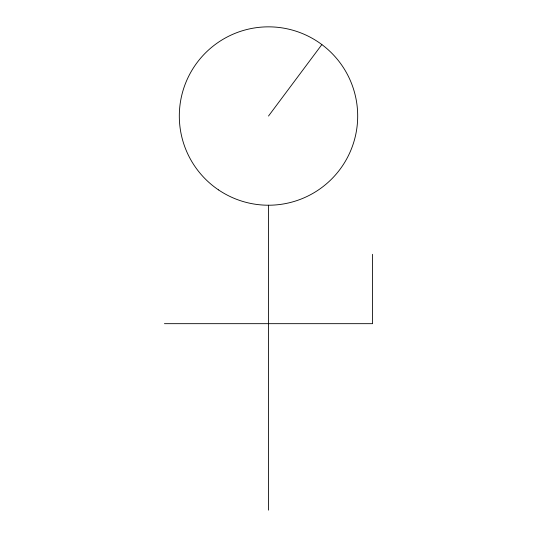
<?xml version="1.0" encoding="UTF-8"?>
<svg xmlns="http://www.w3.org/2000/svg" width="537" height="537" viewBox="0 0 537 537"><rect width="100%" height="100%" fill="white"/><g stroke="black" fill="none" stroke-linecap="round" stroke-linejoin="round"><path stroke-width="0.81" d="M268.5 116.039L321.864 44.578M164.423 323.67L372.577 323.67L372.577 254.303M268.5 205.221L268.5 510.15M218.512 189.897A89.189 89.189 0 0 0 357.461 122.402A89.189 89.189 0 0 0 229.527 35.811A89.189 89.189 0 0 0 218.512 189.897"/></g></svg>
